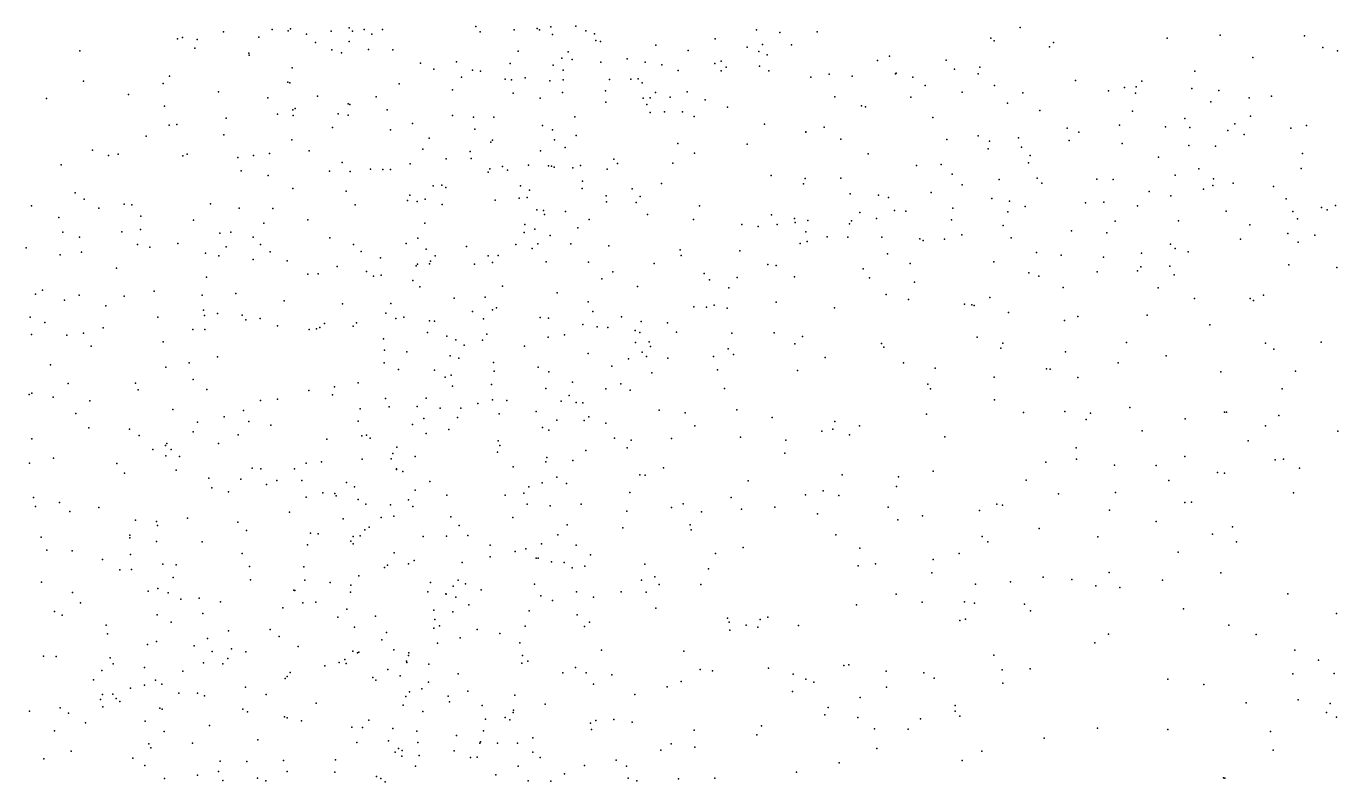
# Model space of a CAD drawing. Header units: metres. Extents: x -25 to 25, y -27.8 to 27.8.
# Drawn here: x -2.708 to -1.326, y -3.174 to -2.378 of the extents above; entities that cross this region are included whole.
import ezdxf

# ---------------------------------------------------------------- set-up
doc = ezdxf.new("R2010")
doc.units = ezdxf.units.M

msp = doc.modelspace()

# ---------------------------------------------------------------- linework, layer by layer
for p in [(-2.5436, -2.3896, 6.1001), (-2.5004, -2.3837, -1.3207), (-2.4631, -2.3894, -9.1684), (-2.449, -2.3813, 24.0018), (-2.4322, -2.3825, 6.4797), (-2.4299, -2.3805, 5.7035), (-2.4129, -2.3863, -10.1572), (-2.3868, -2.383, -10.7655), (-2.368, -2.3794, 5.5202), (-2.3643, -2.383, -1.3216), (-2.352, -2.3812, -10.9059), (-2.3439, -2.3862, -9.8936), (-2.3328, -2.3812, 23.9895), (-2.2343, -2.3782, -1.2999), (-2.23, -2.3836, 5.1341), (-2.1942, -2.3815, -22.4059), (-2.1699, -2.3803, 11.461), (-2.1673, -2.3816, 0.228), (-2.1554, -2.3784, 0.3258), (-2.1535, -2.3864, -1.1767), (-2.1292, -2.3778, -0.6897), (-2.1186, -2.3827, -0.8589), (-2.1093, -2.3858, -0.9575), (-1.9388, -2.3816, 3.7857), (-1.9141, -2.3844, 3.7028), (-1.8747, -2.3837, 10.8615), (-1.6917, -2.3902, 7.0939), (-1.6607, -2.379, 3.3518), (-1.5061, -2.3904, -26.766), (-1.4501, -2.3872, -11.5135), (-1.3612, -2.388, 3.1881), (-2.6516, -2.4038, 27.082), (-2.5489, -2.3909, 6.2538), (-2.5305, -2.401, 6.3219), (-2.528, -2.3916, 5.9813), (-2.4035, -2.3948, 5.6121), (-2.3861, -2.4026, -10.0055), (-2.3679, -2.3939, -10.8326), (-2.3476, -2.4024, -9.2109), (-2.3218, -2.4026, -23.99), (-2.1897, -2.404, 6.6846), (-2.1372, -2.4046, -0.3565), (-2.1081, -2.3927, 0.5694), (-2.1031, -2.3939, 4.8753), (-2.0446, -2.3978, 0.7317), (-2.0106, -2.4035, 10.9954), (-1.9824, -2.3909, 3.9258), (-1.9487, -2.3997, 10.9088), (-1.9361, -2.4045, 23.7922), (-1.9322, -2.3971, 4.5597), (-1.9019, -2.3973, 3.6279), (-1.6881, -2.3933, 10.7684), (-1.6298, -2.3994, 7.1501), (-1.6257, -2.395, -11.4655), (-1.3421, -2.4001, 11.7089), (-1.3264, -2.4037, 10.6839), (-2.4738, -2.4063, 26.9985), (-2.4732, -2.4082, 5.7737), (-2.376, -2.4059, 6.5585), (-2.2928, -2.4166, 26.9889), (-2.2548, -2.4153, -9.5972), (-2.1984, -2.4171, 5.0671), (-2.1437, -2.4115, -11.1688), (-2.1329, -2.4129, -0.6235), (-2.1029, -2.4156, 6.754), (-2.0749, -2.412, -11.227), (-2.0561, -2.4157, -26.5622), (-1.9826, -2.4171, 4.2351), (-1.976, -2.4146, 0.8711), (-1.9275, -2.4079, 4.4564), (-1.8112, -2.4138, 3.4605), (-1.7987, -2.4094, 27.0637), (-1.7388, -2.4135, 1.2526), (-1.4156, -2.4106, 10.6975), (-2.5573, -2.4303, -16.4249), (-2.4281, -2.4215, -16.8477), (-2.2786, -2.423, -9.6796), (-2.2497, -2.4315, -1.1893), (-2.2381, -2.4242, -9.5), (-2.2294, -2.4251, -11.058), (-2.1826, -2.4322, -0.0159), (-2.1528, -2.4188, -0.2171), (-2.1425, -2.424, 4.9482), (-2.0386, -2.4186, 11.6269), (-2.0214, -2.4246, 6.8078), (-1.976, -2.4248, -11.3019), (-1.9705, -2.4209, -23.1255), (-1.9355, -2.4197, 0.9404), (-1.9256, -2.4247, 27.0412), (-1.8814, -2.4315, 3.5323), (-1.8621, -2.4284, 1.0818), (-1.838, -2.4303, -11.3637), (-1.7923, -2.428, 1.1879), (-1.7917, -2.4271, 10.8587), (-1.774, -2.4313, 3.3701), (-1.73, -2.423, -11.4208), (-1.705, -2.4279, -26.6567), (-1.7034, -2.4208, 3.3102), (-1.4768, -2.4251, 1.5311), (-2.6478, -2.4357, 24.0174), (-2.5639, -2.438, -1.2627), (-2.4325, -2.4368, -1.2667), (-2.4306, -2.4374, -10.5039), (-2.3154, -2.4383, 5.2899), (-2.2592, -2.4449, -9.3832), (-2.2037, -2.4334, 23.9281), (-2.1967, -2.4343, 0.1227), (-2.1565, -2.4353, 27.0046), (-2.1424, -2.4342, 11.3431), (-2.0979, -2.4459, -22.8227), (-2.0937, -2.4339, 11.5075), (-2.0711, -2.4336, -20.3955), (-2.0633, -2.4331, 4.7929), (-2.0593, -2.4373, 27.0153), (-1.7609, -2.4403, 7.022), (-1.688, -2.4401, 1.3374), (-1.6027, -2.4351, 1.4302), (-1.5678, -2.4458, 3.1253), (-1.5511, -2.4425, 27.0494), (-1.5386, -2.4416, 11.7731), (-1.5325, -2.4355, 10.7528), (-1.4799, -2.4435, 3.0798), (-1.4515, -2.4456, 7.2784), (-2.6867, -2.4539, -1.2281), (-2.6006, -2.4497, 6.2198), (-2.5055, -2.4468, -9.172), (-2.4536, -2.4532, -10.166), (-2.4012, -2.4513, -10.6655), (-2.3688, -2.4595, 24.0084), (-2.3393, -2.452, -10.8731), (-2.1952, -2.4484, -21.1198), (-2.1667, -2.4536, 0.5039), (-2.1432, -2.4475, -0.4497), (-2.0973, -2.4579, 11.274), (-2.0581, -2.4537, 11.1278), (-2.0509, -2.4532, 3.9648), (-2.0452, -2.4477, 4.0368), (-2.0296, -2.4525, 0.8271), (-2.0119, -2.4469, 3.7648), (-1.9928, -2.4552, 3.6658), (-1.8561, -2.4522, 23.7346), (-1.7759, -2.4525, -19.9346), (-1.7219, -2.4474, 11.7778), (-1.6742, -2.4587, 7.102), (-1.6581, -2.448, 3.2213), (-1.5392, -2.4484, 7.2248), (-1.4599, -2.4574, 23.6374), (-1.4195, -2.4532, -17.0732), (-1.3961, -2.4515, 10.802), (-2.5626, -2.4621, 5.9595), (-2.4436, -2.4705, -10.0706), (-2.4274, -2.4659, -24.2247), (-2.4268, -2.4718, -10.4277), (-2.4247, -2.4644, 5.5718), (-2.3795, -2.47, -9.8552), (-2.3689, -2.4714, 5.4276), (-2.3673, -2.4604, 6.6181), (-2.3279, -2.4658, -9.7393), (-2.2592, -2.472, 5.1396), (-2.2368, -2.4736, -1.1112), (-2.2155, -2.4735, 0.3676), (-2.1302, -2.4733, 0.6485), (-2.0541, -2.4601, 3.8832), (-2.0508, -2.4685, 4.1673), (-2.0357, -2.4678, 4.2412), (-2.0165, -2.4679, 4.3252), (-2.0045, -2.473, 4.5638), (-1.9694, -2.4629, -21.5002), (-1.828, -2.4616, 11.7216), (-1.8239, -2.4628, 6.9715), (-1.64, -2.4664, 3.1554), (-1.5425, -2.4673, 1.5129), (-1.4183, -2.4725, 11.6408), (-2.5576, -2.482, 26.9935), (-2.5496, -2.4812, 5.8751), (-2.4976, -2.4748, 24.0273), (-2.3855, -2.4843, -1.2095), (-2.3242, -2.487, -1.1662), (-2.3013, -2.4801, 6.6783), (-2.2355, -2.4861, 0.2604), (-2.1641, -2.4822, -0.279), (-2.1536, -2.4869, -0.3782), (-1.9303, -2.4811, 6.8736), (-1.8674, -2.4841, 27.022), (-1.7528, -2.474, 3.2562), (-1.6113, -2.4851, 10.861), (-1.5563, -2.4821, 3.0191), (-1.5076, -2.4837, 11.6834), (-1.4872, -2.475, -21.039), (-1.4821, -2.4843, 2.9705), (-1.442, -2.4876, -11.507), (-1.4345, -2.4806, 1.5915), (-1.3756, -2.4852, 2.9568), (-1.3592, -2.4824, -11.5218), (-2.5818, -2.4935, 6.3828), (-2.5001, -2.4921, 5.7178), (-2.4285, -2.4976, -9.9493), (-2.2835, -2.4958, -10.9578), (-2.2185, -2.4998, -0.0517), (-2.2168, -2.4978, 0.4546), (-2.1514, -2.4975, -0.9327), (-2.1288, -2.493, -11.1534), (-1.8867, -2.4895, -11.3315), (-1.8866, -2.4891, 11.6481), (-1.8498, -2.4966, 10.9882), (-1.738, -2.4972, 11.7027), (-1.7051, -2.4931, 3.1558), (-1.6931, -2.4989, 10.9027), (-1.6626, -2.4955, -26.3604), (-1.6092, -2.4981, 1.4645), (-1.5991, -2.4895, 11.7013), (-1.4248, -2.4918, 10.8727), (-2.6382, -2.5085, 6.1878), (-2.6216, -2.5141, 6.0294), (-2.6115, -2.5125, -1.1953), (-2.5433, -2.5144, 6.4794), (-2.5386, -2.5126, 5.7824), (-2.4688, -2.5139, 26.963), (-2.4519, -2.5117, -9.1993), (-2.4101, -2.5089, 5.5008), (-2.2904, -2.5072, 26.956), (-2.2405, -2.5097, 0.0371), (-2.1663, -2.5089, 4.9646), (-2.1403, -2.5056, -21.8253), (-2.0215, -2.5015, 6.8285), (-2.0042, -2.5114, 11.1747), (-1.9487, -2.5022, 1.0051), (-1.8209, -2.5121, 3.2976), (-1.6947, -2.5069, 23.6542), (-1.6594, -2.5051, 3.0626), (-1.6505, -2.5139, -17.0609), (-1.5535, -2.5015, 2.924), (-1.4832, -2.5035, 2.877), (-1.4552, -2.504, -26.0168), (-1.3632, -2.5118, 2.8735), (-2.6714, -2.5239, 27.0556), (-2.4852, -2.5162, -1.1809), (-2.3753, -2.5215, -9.7763), (-2.3453, -2.5282, 5.308), (-2.3326, -2.5288, -9.6622), (-2.3244, -2.5288, -9.3205), (-2.3036, -2.5226, -10.8946), (-2.2657, -2.5174, -9.4433), (-2.2392, -2.517, 6.736), (-2.2196, -2.528, -0.124), (-2.2065, -2.5256, 5.0303), (-2.1789, -2.5241, -11.0755), (-2.1578, -2.5249, -0.8153), (-2.1546, -2.5251, -0.5258), (-2.152, -2.5262, -0.6927), (-2.1323, -2.5269, 4.078), (-2.1241, -2.5244, 3.9434), (-2.0962, -2.5284, -16.9868), (-2.089, -2.5178, -23.6172), (-2.0852, -2.5225, 4.2893), (-2.0268, -2.522, 11.3084), (-1.7701, -2.5244, -21.1743), (-1.744, -2.5236, 1.3357), (-1.6521, -2.5218, 2.993), (-1.5152, -2.5157, -11.4929), (-1.4726, -2.528, 26.9773), (-1.3647, -2.5276, 23.6301), (-2.4816, -2.5301, -10.2324), (-2.4534, -2.5352, 6.6039), (-2.3887, -2.5306, -10.6361), (-2.3669, -2.531, -10.7272), (-2.2214, -2.5315, -1.0151), (-2.2012, -2.5294, 0.55), (-2.122, -2.541, 4.2062), (-1.9232, -2.5352, 3.4241), (-1.8874, -2.5382, -26.2956), (-1.85, -2.538, 1.1995), (-1.7326, -2.5337, 7.0393), (-1.683, -2.5391, 26.9948), (-1.643, -2.5377, 10.9741), (-1.5802, -2.5388, 2.774), (-1.5627, -2.5393, 1.5413), (-1.4974, -2.5348, 7.2379), (-1.457, -2.5384, 2.7645), (-2.6565, -2.5533, 6.285), (-2.4271, -2.5488, -10.5231), (-2.3712, -2.5516, -1.1252), (-2.3039, -2.5559, 5.1847), (-2.2794, -2.5458, 23.9883), (-2.2701, -2.5452, 0.1025), (-2.266, -2.5478, 0.4011), (-2.1874, -2.546, -26.3095), (-2.1779, -2.5506, -0.3359), (-2.1224, -2.5486, 4.8423), (-2.0971, -2.5564, 6.8187), (-2.0697, -2.549, 4.6968), (-2.0387, -2.5435, -11.2212), (-1.8893, -2.5438, 3.348), (-1.84, -2.5543, 11.0865), (-1.8103, -2.5557, 26.9878), (-1.7548, -2.5529, -11.3889), (-1.7221, -2.5449, 2.9994), (-1.6382, -2.5431, 2.8175), (-1.525, -2.552, 10.9721), (-1.502, -2.5563, 2.6901), (-1.4677, -2.5496, -20.0368), (-1.4579, -2.5454, 23.6181), (-1.4364, -2.5432, 10.9979), (-1.394, -2.5468, 11.4738), (-2.7026, -2.567, 24.0337), (-2.6472, -2.5601, -24.5231), (-2.6318, -2.5695, 5.9768), (-2.605, -2.5654, 24.0453), (-2.5968, -2.5661, -1.145), (-2.5142, -2.5649, -9.1929), (-2.4838, -2.5696, -10.3238), (-2.4485, -2.5698, -9.8821), (-2.3615, -2.5661, 24.0293), (-2.3066, -2.5615, -1.073), (-2.2961, -2.5625, -9.4894), (-2.2878, -2.5601, 0.2269), (-2.27, -2.5657, -10.939), (-2.2139, -2.5611, -22.0633), (-2.1889, -2.5589, 0.6301), (-2.1804, -2.5583, 26.9567), (-2.0966, -2.5627, 3.681), (-2.0656, -2.5634, 3.6149), (-2.0613, -2.557, 4.4742), (-1.9986, -2.567, 23.7858), (-1.7995, -2.5581, 23.6771), (-1.7319, -2.5696, 11.0531), (-1.6908, -2.5593, 2.7651), (-1.6721, -2.5621, 7.0877), (-1.6557, -2.5678, 2.6913), (-1.5919, -2.5638, 26.9669), (-1.5728, -2.563, 7.1745), (-1.5372, -2.5669, 2.6192), (-1.3806, -2.5595, 2.7067), (-1.3435, -2.5686, 11.2911), (-1.3287, -2.5666, 11.1376), (-2.6739, -2.5793, 6.1741), (-2.5873, -2.578, 6.4773), (-2.5318, -2.5821, -16.9731), (-2.4114, -2.5819, 5.4529), (-2.1703, -2.5713, -0.4507), (-2.1632, -2.5719, 4.1265), (-2.162, -2.5761, 0.7053), (-2.1398, -2.5729, 23.8935), (-2.1149, -2.5815, 4.3429), (-2.0536, -2.576, 0.9221), (-2.0051, -2.5815, 6.8538), (-1.9229, -2.5765, 23.7257), (-1.8986, -2.5802, 1.1556), (-1.8845, -2.5826, 11.2735), (-1.8385, -2.5828, 11.173), (-1.8299, -2.5741, 11.5294), (-1.8123, -2.5804, 3.0319), (-1.7934, -2.572, 2.8847), (-1.7813, -2.5725, 2.7899), (-1.7333, -2.5818, 2.6559), (-1.6737, -2.5732, 1.4472), (-1.5607, -2.5831, 11.5494), (-1.4942, -2.5829, 11.4874), (-1.4439, -2.5726, 1.6345), (-1.3737, -2.573, 26.9009), (-1.3687, -2.5807, 2.5978), (-1.3372, -2.5713, 1.6893), (-2.6696, -2.5948, -26.2154), (-2.6074, -2.5945, 5.9102), (-2.5878, -2.5921, -16.7423), (-2.5042, -2.5959, -10.1387), (-2.4926, -2.5949, 6.595), (-2.4577, -2.5851, 5.5355), (-2.2883, -2.5854, 0.3095), (-2.1834, -2.595, 4.0265), (-2.1828, -2.5865, -0.8425), (-2.1721, -2.5916, -0.7118), (-2.1271, -2.5903, 0.7988), (-1.9542, -2.5866, -11.2828), (-1.9369, -2.5889, 26.9626), (-1.9169, -2.5867, 6.897), (-1.8981, -2.5846, 3.2716), (-1.8867, -2.5944, -11.3177), (-1.8407, -2.5859, 3.138), (-1.7223, -2.5976, 11.5248), (-1.6787, -2.5877, 2.5851), (-1.6068, -2.5933, 11.0936), (-1.5697, -2.5953, 2.547), (-1.4188, -2.5869, 11.1361), (-1.3787, -2.5961, 7.2847), (-1.3503, -2.598, -25.8367), (-2.7082, -2.6112, 27.045), (-2.652, -2.5999, 6.3434), (-2.5911, -2.6076, 26.9647), (-2.5779, -2.6107, 5.7981), (-2.5486, -2.6068, -1.1015), (-2.4974, -2.6103, 26.9213), (-2.469, -2.5999, -10.4006), (-2.4613, -2.6077, -9.2161), (-2.3884, -2.6006, -9.2431), (-2.3632, -2.6079, 5.3343), (-2.3077, -2.6065, -9.416), (-2.2957, -2.6012, 0.1475), (-2.2443, -2.6098, -0.172), (-2.1924, -2.6077, -11.0274), (-2.1751, -2.6118, -0.6101), (-2.1692, -2.6071, 4.9531), (-2.1562, -2.5983, 4.2355), (-2.1342, -2.607, 3.7303), (-2.0943, -2.6093, -11.151), (-1.8926, -2.6066, 2.8476), (-1.8854, -2.6045, 3.1937), (-1.8641, -2.5995, 2.9826), (-1.8423, -2.5999, 1.2561), (-1.8067, -2.6, 2.6954), (-1.7665, -2.6018, 11.1251), (-1.7632, -2.6036, 1.3627), (-1.7406, -2.6021, 7.0178), (-1.6704, -2.6008, 23.626), (-1.5025, -2.6075, 11.1954), (-1.4975, -2.6118, 11.2811), (-1.4288, -2.602, 2.5313), (-1.3678, -2.6052, -11.5085), (-2.6724, -2.6185, 6.0822), (-2.6499, -2.6158, -1.0851), (-2.5193, -2.6167, 5.6488), (-2.5052, -2.6195, -10.2618), (-2.469, -2.6236, -1.0666), (-2.4512, -2.6155, -10.4778), (-2.4333, -2.6251, 6.6722), (-2.3554, -2.6152, -23.9865), (-2.3349, -2.6219, -10.7713), (-2.2868, -2.6126, -10.872), (-2.2823, -2.6254, -0.9296), (-2.2774, -2.6196, 0.4866), (-2.2215, -2.6198, 23.9426), (-2.2109, -2.6192, -0.3378), (-2.0192, -2.6134, 0.9926), (-2.018, -2.6194, 3.4797), (-1.9561, -2.6144, -21.3047), (-1.8008, -2.6176, -11.3567), (-1.6435, -2.6162, 11.4121), (-1.6177, -2.6189, 11.2285), (-1.5731, -2.6212, -11.4614), (-1.5329, -2.6167, 11.3894), (-1.4839, -2.6155, 7.2146), (-2.613, -2.6326, -16.531), (-2.4113, -2.6389, -10.5746), (-2.4006, -2.6386, -9.7362), (-2.3805, -2.6308, -10.6684), (-2.3498, -2.6361, -9.3368), (-2.2974, -2.6301, 0.3789), (-2.2959, -2.6285, 0.0577), (-2.2832, -2.628, -0.0367), (-2.2357, -2.6284, -10.966), (-2.2169, -2.6268, 0.6484), (-2.1604, -2.6261, 6.8135), (-2.1156, -2.6262, 4.794), (-2.0902, -2.6364, 4.5337), (-2.0466, -2.6277, -19.9709), (-1.9939, -2.6382, 3.3688), (-1.9267, -2.6288, 3.0335), (-1.9181, -2.63, 3.1072), (-1.8264, -2.6335, 2.5678), (-1.7766, -2.6276, 11.3454), (-1.6887, -2.626, 11.2876), (-1.6517, -2.6374, 7.068), (-1.5797, -2.6365, 7.1324), (-1.5374, -2.6353, 2.4447), (-1.5337, -2.6312, 1.6203), (-1.503, -2.6304, -11.4827), (-1.3777, -2.6291, -20.8693), (-1.3273, -2.6321, 1.7296), (-2.5184, -2.642, -10.0799), (-2.3421, -2.6412, -0.9735), (-2.3341, -2.6401, -9.5471), (-2.3008, -2.6457, 24.0052), (-2.2936, -2.6524, 6.7539), (-2.2064, -2.6515, -0.4166), (-2.1015, -2.644, 3.6069), (-2.0641, -2.6519, 3.5347), (-1.9881, -2.645, 26.914), (-1.9678, -2.6533, 3.2462), (-1.9589, -2.6425, 2.7437), (-1.8985, -2.6419, 2.6582), (-1.8195, -2.6428, 26.917), (-1.7723, -2.6474, 2.504), (-1.6413, -2.641, 1.5187), (-1.6155, -2.653, 2.4412), (-1.5154, -2.6532, 23.5907), (-1.4985, -2.6398, 26.8824), (-2.6986, -2.6601, 6.2391), (-2.6912, -2.6559, -9.1481), (-2.668, -2.6664, 24.0488), (-2.6524, -2.6612, 6.4012), (-2.6051, -2.6621, -1.0509), (-2.5733, -2.6569, 6.5283), (-2.5228, -2.6612, -1.0318), (-2.4873, -2.6593, -9.9146), (-2.4365, -2.6671, 26.8749), (-2.2574, -2.6644, 0.5984), (-2.2245, -2.6633, 3.9719), (-2.1486, -2.6587, 4.8788), (-1.8021, -2.6603, 1.3451), (-1.7787, -2.6656, 6.9872), (-1.6927, -2.6636, -11.3991), (-1.477, -2.6646, 2.3866), (-1.4185, -2.6645, 26.8329), (-1.4149, -2.6667, 1.7025), (-1.4045, -2.6611, 7.2419), (-2.6242, -2.6723, 5.9021), (-2.5215, -2.6769, -9.2141), (-2.5067, -2.6805, 24.0597), (-2.3748, -2.6701, -9.651), (-2.3294, -2.6802, 26.8478), (-2.324, -2.67, 5.2327), (-2.2379, -2.6784, 5.0688), (-2.217, -2.6766, -26.1215), (-2.2126, -2.6743, 4.1972), (-2.1159, -2.6681, 4.4708), (-2.1112, -2.6784, -11.106), (-2.0048, -2.6734, 2.8932), (-1.9915, -2.6738, 3.0492), (-1.9834, -2.6717, 3.1247), (-1.9695, -2.6749, 2.6297), (-1.9178, -2.6683, -11.2855), (-1.8566, -2.6745, -26.027), (-1.7196, -2.6706, 1.4512), (-1.7118, -2.6714, 7.0203), (-1.7095, -2.672, 26.8875), (-1.6731, -2.6792, 2.4098), (-2.7039, -2.6844, 27.0026), (-2.6887, -2.69, 6.3054), (-2.5696, -2.6844, 26.9031), (-2.5202, -2.6826, -10.3001), (-2.4807, -2.6822, -10.4209), (-2.4767, -2.6871, 5.5377), (-2.4616, -2.6857, -10.4905), (-2.4434, -2.6933, -9.7785), (-2.3939, -2.691, 5.397), (-2.3638, -2.6939, -10.7176), (-2.3601, -2.6901, 5.3145), (-2.3187, -2.6857, 0.0937), (-2.3102, -2.6842, -0.8854), (-2.2834, -2.6883, -0.1456), (-2.278, -2.6886, 5.1305), (-2.2264, -2.686, -0.7096), (-2.1667, -2.6845, 4.9488), (-2.1578, -2.6852, 0.8044), (-2.1218, -2.6919, 4.5707), (-2.1066, -2.6945, 4.6875), (-2.0809, -2.684, -20.5198), (-2.0603, -2.6888, -22.9288), (-2.0326, -2.6902, 2.8087), (-1.614, -2.6877, 26.8607), (-1.6001, -2.6836, 2.3668), (-1.5269, -2.682, 7.1531), (-1.4611, -2.6922, 7.1909), (-2.7028, -2.7027, 6.1513), (-2.6655, -2.7031, 5.9714), (-2.6478, -2.701, -0.9932), (-2.6273, -2.6956, 6.4757), (-2.5328, -2.6972, -10.1524), (-2.5199, -2.6972, -10.0217), (-2.4099, -2.6971, -0.9619), (-2.4025, -2.6965, 6.7203), (-2.3987, -2.6952, -9.2927), (-2.3318, -2.7071, 0.2617), (-2.2855, -2.7005, -0.8134), (-2.2651, -2.7042, -0.2563), (-2.2556, -2.7083, 4.1069), (-2.2273, -2.7086, -0.4944), (-2.2229, -2.7022, 3.823), (-2.1581, -2.7055, -11.0385), (-2.1409, -2.7029, 26.8587), (-2.0955, -2.695, -21.5115), (-2.0665, -2.6982, 23.8141), (-2.0615, -2.7006, -11.1597), (-2.023, -2.7002, 2.7107), (-1.9648, -2.7013, 23.7314), (-1.92, -2.7007, 2.5178), (-1.8901, -2.7046, 23.6756), (-1.7062, -2.7052, -17.1709), (-2.6397, -2.7149, -9.184), (-2.5638, -2.7102, 5.7199), (-2.3306, -2.7192, 0.377), (-2.3071, -2.7208, -0.0789), (-2.2468, -2.7137, 6.793), (-2.1832, -2.715, 3.707), (-2.0662, -2.7108, 0.9846), (-2.0592, -2.7212, 3.3837), (-2.0518, -2.7101, 26.8611), (-2.0504, -2.7152, 2.9299), (-1.9687, -2.7178, -11.2416), (-1.8982, -2.7123, 6.9245), (-1.8069, -2.7119, 2.4143), (-1.8044, -2.7159, 26.8575), (-1.6813, -2.717, 2.3465), (-1.6792, -2.7116, 23.6005), (-1.6132, -2.7208, 1.5888), (-1.5489, -2.711, 1.6492), (-1.4022, -2.7116, -11.4901), (-1.3935, -2.7181, 26.7596), (-1.3438, -2.7107, 1.7935), (-2.6828, -2.7346, 6.3703), (-2.5366, -2.7325, -10.2443), (-2.5065, -2.726, -9.8818), (-2.3309, -2.7323, -9.4565), (-2.2615, -2.7249, 3.9404), (-2.2525, -2.7275, 4.1744), (-2.2157, -2.732, -17.1666), (-2.116, -2.7226, -20.9546), (-2.0912, -2.736, 3.4496), (-2.0735, -2.7283, 2.862), (-2.0547, -2.7256, 3.026), (-2.0322, -2.7275, 3.1751), (-1.9841, -2.7257, 2.5385), (-1.9631, -2.7236, 1.1352), (-1.8664, -2.7269, -11.3028), (-1.7837, -2.7323, 1.4081), (-1.5575, -2.7323, 2.2918), (-1.507, -2.725, -11.4701), (-2.5612, -2.7368, -0.9546), (-2.5322, -2.7501, -10.322), (-2.316, -2.7394, 0.5101), (-2.2781, -2.7401, 4.0292), (-2.2669, -2.7475, 0.6699), (-2.2603, -2.7455, -0.6704), (-2.2153, -2.7411, 4.3321), (-2.1686, -2.7368, 4.4246), (-2.1576, -2.7419, 3.6025), (-2.0489, -2.7429, 3.2505), (-1.9799, -2.7397, 6.8745), (-1.8956, -2.7404, 2.4397), (-1.7503, -2.7381, 2.3391), (-1.6881, -2.7475, 26.8216), (-1.6332, -2.7388, 7.0514), (-1.6291, -2.739, 2.3048), (-1.6001, -2.7477, -11.431), (-1.4493, -2.7417, 2.2767), (-1.3706, -2.7411, 2.2736), (-2.664, -2.754, 24.057), (-2.593, -2.7538, 5.7773), (-2.5903, -2.7609, -9.2129), (-2.5178, -2.7605, -24.4614), (-2.4105, -2.7616, -9.3252), (-2.3833, -2.7575, -10.6668), (-2.3586, -2.7533, 6.7604), (-2.2591, -2.7569, -0.5757), (-2.2179, -2.7552, 0.754), (-2.1606, -2.7593, 4.9324), (-2.1326, -2.7528, 0.9011), (-2.0976, -2.7599, 2.7154), (-2.0816, -2.7545, 6.8559), (-2.0717, -2.7611, 2.6146), (-1.9725, -2.7593, 2.4743), (-1.7583, -2.7548, 6.9787), (-1.7554, -2.7597, -11.3622), (-1.3847, -2.7598, 7.2068), (-2.7051, -2.7656, 6.0291), (-2.7023, -2.7643, 26.9701), (-2.6799, -2.7686, -0.9119), (-2.6411, -2.7725, 5.8855), (-2.4612, -2.7719, -0.8841), (-2.4435, -2.7705, -9.7246), (-2.3856, -2.766, -9.5984), (-2.3296, -2.7698, 24.0322), (-2.2869, -2.7695, -0.2872), (-2.2324, -2.7753, 3.7412), (-2.2169, -2.7715, 6.8223), (-2.2018, -2.7721, 5.0138), (-2.1447, -2.7728, 26.8016), (-2.1361, -2.7667, 4.5913), (-2.1286, -2.7743, 4.7984), (-2.1216, -2.7746, 2.9133), (-1.6878, -2.7715, 1.54), (-2.6559, -2.7859, -9.1891), (-2.5536, -2.7814, 6.5984), (-2.4996, -2.7893, -10.4455), (-2.4792, -2.7827, -9.2766), (-2.3562, -2.7809, 0.2164), (-2.3257, -2.7788, -0.7252), (-2.2963, -2.7783, 4.1045), (-2.2894, -2.7911, 3.8992), (-2.2719, -2.7801, -0.4032), (-2.2537, -2.7898, 5.1027), (-2.2502, -2.7801, -10.893), (-2.21, -2.786, 23.9263), (-2.1708, -2.7835, -10.9998), (-2.1155, -2.7892, 3.0454), (-2.0412, -2.7823, 2.5242), (-2.0137, -2.7851, -11.182), (-1.9595, -2.7818, 1.1766), (-1.9221, -2.79, 26.8024), (-1.7597, -2.7864, -20.9383), (-1.6574, -2.7848, 2.253), (-1.6138, -2.7835, 1.6209), (-1.5867, -2.7853, -25.8847), (-1.5454, -2.7796, 1.6922), (-1.487, -2.7914, 1.7514), (-1.4456, -2.7845, 23.5436), (-1.4436, -2.7844, 2.1977), (-1.3884, -2.7879, 1.8419), (-2.6421, -2.8008, -24.8077), (-2.5994, -2.8021, 6.5364), (-2.5324, -2.805, 5.6291), (-2.5277, -2.7948, -9.8987), (-2.4736, -2.7943, 26.7883), (-2.4505, -2.798, 5.4802), (-2.3583, -2.7938, 5.3183), (-2.3012, -2.7973, -0.6405), (-2.263, -2.8025, 4.2681), (-2.1641, -2.8006, -21.6944), (-2.1574, -2.8033, 4.5052), (-2.1492, -2.7928, 2.8019), (-2.1203, -2.7932, -11.0613), (-2.0975, -2.7959, 3.3388), (-2.0037, -2.7988, 23.7482), (-1.8697, -2.8045, 6.914), (-1.8581, -2.8023, 2.3365), (-1.8563, -2.7941, 23.6482), (-1.83, -2.7988, 1.3881), (-1.5912, -2.7921, 2.2232), (-1.5324, -2.8041, -20.8077), (-1.4025, -2.7986, -11.4741), (-1.3262, -2.8045, 2.0144), (-2.7024, -2.8123, 6.2999), (-2.5893, -2.8089, 24.075), (-2.5599, -2.8172, -10.0717), (-2.5056, -2.8175, 6.6491), (-2.4848, -2.8082, -21.2958), (-2.3915, -2.8129, -25.9284), (-2.3545, -2.8093, 0.3115), (-2.3496, -2.8085, -9.4382), (-2.3459, -2.8117, 0.4472), (-2.2868, -2.8067, -0.525), (-2.2109, -2.8147, -10.9493), (-2.0885, -2.8119, 3.2711), (-2.0709, -2.8138, 26.7743), (-2.0282, -2.8121, 6.8642), (-1.9554, -2.8108, 6.8808), (-1.9077, -2.8138, 1.2822), (-1.8406, -2.8082, -11.3013), (-1.7401, -2.8104, 26.7745), (-1.4206, -2.8146, 26.6845), (-2.6793, -2.8329, 5.9851), (-2.5747, -2.8236, 26.8174), (-2.5615, -2.8195, 5.7096), (-2.5612, -2.8302, -10.1673), (-2.5556, -2.8237, -0.8272), (-2.5466, -2.8312, -10.3238), (-2.3219, -2.8278, 0.5471), (-2.3178, -2.8213, 26.7186), (-2.2982, -2.8309, -0.4528), (-2.2115, -2.8265, 3.6544), (-2.209, -2.8194, 4.3977), (-2.1598, -2.8321, 4.9664), (-2.1185, -2.8246, 4.703), (-2.0751, -2.822, -25.9491), (-1.9088, -2.8274, -17.2915), (-1.6019, -2.822, 26.7401), (-1.4874, -2.8309, 2.1383), (-2.7049, -2.838, -9.1722), (-2.6126, -2.8383, -25.8605), (-2.5503, -2.8454, -9.9977), (-2.4703, -2.8433, -0.75), (-2.4609, -2.8442, -9.3145), (-2.4254, -2.8439, -9.6559), (-2.4132, -2.838, -10.63), (-2.3972, -2.8368, -0.7328), (-2.3542, -2.8338, 0.1093), (-2.3235, -2.8335, -0.1765), (-2.3182, -2.8448, -21.1539), (-2.3179, -2.844, 5.2626), (-2.3115, -2.8468, 4.0585), (-2.1951, -2.8418, 5.0376), (-2.1608, -2.8365, 3.5244), (-2.1324, -2.8352, 0.9338), (-2.0368, -2.843, 1.0883), (-1.7525, -2.8465, -11.3475), (-1.6337, -2.8372, 23.5673), (-1.6016, -2.834, 7.0243), (-1.5614, -2.8402, 1.7369), (-1.5175, -2.8406, 1.814), (-1.3923, -2.8345, 2.0884), (-1.3833, -2.834, 1.981), (-1.3666, -2.8435, 7.1487), (-2.6045, -2.8487, 5.8278), (-2.5158, -2.8539, 24.0859), (-2.4822, -2.8548, 26.722), (-2.4549, -2.8605, -10.5716), (-2.444, -2.8563, 6.6966), (-2.4178, -2.8565, -17.345), (-2.3707, -2.8585, -9.4952), (-2.2829, -2.8574, 5.1926), (-2.1647, -2.8587, 3.0521), (-2.149, -2.853, 4.5801), (-2.1389, -2.8596, 4.8498), (-2.0616, -2.8502, 23.7961), (-2.056, -2.8507, 2.4627), (-1.9476, -2.8568, -11.2177), (-1.8485, -2.8502, -25.9052), (-1.7889, -2.8526, 1.4719), (-1.6544, -2.8561, -11.3747), (-1.5041, -2.8564, 2.0753), (-1.4529, -2.8478, 1.8926), (-1.4456, -2.8487, 7.0937), (-2.7005, -2.8742, 6.1357), (-2.5128, -2.8639, -10.4539), (-2.4949, -2.8682, 5.5679), (-2.4133, -2.8739, -9.3658), (-2.3955, -2.8692, 5.4111), (-2.3831, -2.8699, -10.6948), (-2.3816, -2.8726, 6.7417), (-2.3624, -2.863, -0.6198), (-2.2985, -2.8664, 3.8599), (-2.2649, -2.8719, 3.7514), (-2.2037, -2.8717, 0.8111), (-2.184, -2.8698, 23.9065), (-2.1785, -2.863, 2.6685), (-2.0723, -2.8691, -11.1019), (-1.9655, -2.8743, 2.3268), (-1.8871, -2.8716, 1.3436), (-1.8685, -2.8673, -11.2727), (-1.8519, -2.8722, 1.4042), (-1.7912, -2.8627, 2.2396), (-1.6204, -2.8703, 1.676), (-1.5603, -2.869, -11.4131), (-1.3728, -2.8692, 23.5391), (-2.6983, -2.8837, 6.2743), (-2.6733, -2.8796, 6.3661), (-2.6316, -2.8848, 5.9013), (-2.3585, -2.8762, 0.3466), (-2.3505, -2.8812, -0.0142), (-2.3243, -2.8818, -10.7847), (-2.3054, -2.8766, 6.7784), (-2.301, -2.8838, 0.6541), (-2.1803, -2.8812, -10.978), (-2.1561, -2.8831, 6.8358), (-2.1234, -2.8812, 2.5152), (-2.0281, -2.8847, 2.3807), (-2.0159, -2.881, -20.0077), (-1.9545, -2.8864, 6.8732), (-1.9193, -2.8845, 23.6811), (-1.7999, -2.8846, -11.3117), (-1.7038, -2.8879, 23.5878), (-1.6853, -2.8812, 2.1687), (-1.6796, -2.8822, -17.3311), (-1.5669, -2.8876, 2.0418), (-1.4873, -2.8795, 2.0046), (-1.4805, -2.8791, 26.667), (-2.6621, -2.8889, -0.7586), (-2.593, -2.8983, 6.5179), (-2.5708, -2.8995, -10.0818), (-2.5381, -2.896, 6.5904), (-2.4851, -2.9001, -9.7686), (-2.4307, -2.8897, 5.4737), (-2.3744, -2.8968, 24.0635), (-2.3342, -2.8954, -0.2107), (-2.3209, -2.8939, 0.5814), (-2.2609, -2.8946, -10.863), (-2.1956, -2.8954, 4.4487), (-2.0754, -2.8886, 6.8508), (-1.9966, -2.8895, 23.7436), (-1.8744, -2.8915, 2.2589), (-1.7898, -2.8978, 6.9192), (-1.7639, -2.8934, 1.5262), (-1.5176, -2.8996, 1.9284), (-2.6925, -2.916, -9.1872), (-2.599, -2.9138, -0.7358), (-2.57, -2.9039, -10.1636), (-2.476, -2.909, -0.6613), (-2.4085, -2.9118, 26.6369), (-2.4005, -2.9124, -0.5875), (-2.3637, -2.9153, 5.3611), (-2.3563, -2.9148, -0.3708), (-2.3514, -2.9083, -0.1039), (-2.347, -2.9055, -0.2924), (-2.2899, -2.9155, 4.2547), (-2.2653, -2.9151, 26.6256), (-2.252, -2.9037, 0.7399), (-2.2429, -2.9143, 2.7908), (-2.148, -2.9134, 26.6582), (-2.1382, -2.9031, 3.2649), (-2.0795, -2.9061, 1.0445), (-2.0085, -2.9032, 1.1477), (-2.0077, -2.9082, -11.1489), (-1.8552, -2.9136, 6.8925), (-1.701, -2.9152, -11.3504), (-1.641, -2.9069, -20.1059), (-1.579, -2.9157, 23.5538), (-1.4582, -2.9128, 23.5332), (-1.4371, -2.9052, -11.4358), (-2.6866, -2.9297, 6.087), (-2.599, -2.9168, -9.2297), (-2.5711, -2.9206, 24.1091), (-2.5228, -2.9209, 26.6591), (-2.4119, -2.924, -10.6557), (-2.3662, -2.9204, -0.5135), (-2.3637, -2.9231, 0.1249), (-2.2192, -2.9244, 2.6474), (-2.1818, -2.9284, 0.8571), (-2.1651, -2.9232, 3.1748), (-2.1286, -2.9243, 4.9228), (-1.9526, -2.9268, -11.1918), (-1.8299, -2.9276, 2.2017), (-1.6949, -2.9211, 2.1049), (-1.4329, -2.9208, 7.0553), (-2.6597, -2.9304, 5.9755), (-2.6279, -2.9396, -25.2977), (-2.5985, -2.9344, 26.7227), (-2.4808, -2.9332, 6.6535), (-2.3206, -2.9325, 3.9703), (-2.2993, -2.9405, 3.8177), (-2.2489, -2.9428, 2.9132), (-2.2194, -2.9369, 5.1218), (-2.193, -2.9313, 3.1037), (-2.171, -2.9382, 2.5116), (-2.1686, -2.9382, 3.4679), (-2.1547, -2.942, -23.6427), (-2.1413, -2.9426, -11.0158), (-2.1137, -2.9345, 23.8451), (-1.982, -2.9334, -23.0719), (-1.7525, -2.9397, 2.1402), (-1.725, -2.9332, 6.933), (-1.4944, -2.932, 7.0214), (-2.6094, -2.9504, -25.0243), (-2.5972, -2.9501, 5.8337), (-2.5644, -2.9445, -10.0117), (-2.5503, -2.9451, 5.7139), (-2.4728, -2.947, -9.3426), (-2.4157, -2.9472, 26.5593), (-2.3576, -2.9567, 0.4493), (-2.3308, -2.948, 26.5302), (-2.3274, -2.9456, 4.0416), (-2.3055, -2.9441, -10.8149), (-2.1331, -2.9484, 0.9558), (-2.1195, -2.9466, 4.6923), (-2.0562, -2.9445, 26.6443), (-1.9894, -2.9495, -17.4512), (-1.8314, -2.9463, 26.669), (-1.8132, -2.944, 1.4958), (-1.7539, -2.9536, 1.5867), (-1.5671, -2.9533, 6.9736), (-1.4495, -2.9535, 26.6071), (-2.6922, -2.9636, 6.1814), (-2.5695, -2.9701, -0.6499), (-2.5533, -2.9584, -9.9293), (-2.4719, -2.9611, -24.3422), (-2.4147, -2.9612, -9.5604), (-2.3878, -2.9639, -10.7084), (-2.3663, -2.9667, 0.34), (-2.2822, -2.9638, 4.3165), (-2.2582, -2.9677, -20.3755), (-2.253, -2.9613, 2.9846), (-2.2455, -2.9651, -22.1993), (-2.1725, -2.9654, 3.2584), (-2.0598, -2.9615, 6.8496), (-2.046, -2.9579, 23.7873), (-2.0413, -2.966, 1.1226), (-1.9974, -2.9659, 2.2749), (-1.708, -2.9654, 26.655), (-1.6711, -2.9631, 1.7152), (-1.6366, -2.958, 1.9911), (-1.6065, -2.9605, 1.9071), (-1.581, -2.9672, -11.3738), (-1.5559, -2.969, 26.6202), (-1.5109, -2.9613, -11.4002), (-2.6594, -2.9742, 6.3509), (-2.6509, -2.9851, -0.6499), (-2.5796, -2.973, -10.1151), (-2.5585, -2.9748, -10.3568), (-2.5453, -2.9814, 26.5648), (-2.526, -2.9803, -9.8239), (-2.5035, -2.9842, -10.5382), (-2.4263, -2.9719, -9.3913), (-2.4251, -2.9723, 5.4848), (-2.403, -2.9846, 6.7109), (-2.3665, -2.9738, -0.2993), (-2.285, -2.9737, 2.8125), (-2.2661, -2.9758, 5.2175), (-2.2657, -2.976, 2.6858), (-2.2554, -2.9793, -20.9402), (-2.2289, -2.9714, 0.7919), (-2.166, -2.9778, 6.8285), (-2.1537, -2.9826, 5.0252), (-2.1285, -2.9736, 2.4043), (-2.1103, -2.9793, 4.7783), (-2.0813, -2.9737, 1.0649), (-2.0551, -2.9739, 2.3214), (-1.7916, -2.9761, -11.2947), (-1.7642, -2.9846, 6.9046), (-1.7196, -2.9841, 23.5948), (-1.3787, -2.9759, 23.5313), (-2.6785, -2.9942, 6.2593), (-2.6702, -2.9982, 6.099), (-2.5702, -2.9979, -17.4835), (-2.522, -2.9965, -24.5573), (-2.4377, -2.9906, -0.4761), (-2.4167, -2.9853, 24.0941), (-2.3704, -2.992, 0.2487), (-2.2788, -2.9931, 3.7278), (-2.2588, -2.9947, 2.6138), (-2.2418, -2.9874, 3.6148), (-2.1784, -2.9937, 5.0929), (-2.1277, -2.9977, 26.5568), (-2.0446, -2.991, -11.0905), (-1.8333, -2.9873, 6.8863), (-1.709, -2.9857, -11.3344), (-1.6562, -2.9865, -25.8102), (-1.65, -2.9938, -20.8017), (-1.4888, -2.9916, -17.3173), (-1.3277, -2.9965, 26.5279), (-2.6239, -3.0088, 6.407), (-2.5556, -3.0055, -0.5741), (-2.38, -3.0003, 5.4275), (-2.3623, -3.0108, -0.0626), (-2.3401, -2.9992, 0.5316), (-2.2786, -3.012, -10.8507), (-2.2778, -3.0027, 0.7064), (-2.2726, -3.0095, -17.5863), (-2.1823, -3.0098, 23.9242), (-2.1199, -3.0103, -11.018), (-2.1145, -3.0056, -21.3223), (-1.9694, -3.0014, 26.6021), (-1.9674, -3.0057, 23.7252), (-1.9497, -3.0088, -23.4004), (-1.9374, -3.0108, 1.3131), (-1.935, -3.0026, -11.1805), (-1.9267, -3.0004, 2.2012), (-1.8943, -3.0092, 1.3929), (-1.7245, -3.0039, 2.0389), (-1.7184, -3.0025, 1.6803), (-1.441, -3.0086, -20.1582), (-2.6224, -3.018, -9.2317), (-2.5708, -3.0259, 5.8136), (-2.5171, -3.0228, -9.3211), (-2.4951, -3.0148, 6.5916), (-2.4511, -3.0133, 5.5537), (-2.4416, -3.0206, 26.4029), (-2.3335, -3.0242, 26.3746), (-2.3286, -3.0165, 4.0206), (-2.251, -3.0221, 24.0001), (-2.233, -3.0134, 4.4025), (-2.2093, -3.0174, 3.1855), (-1.9667, -3.0139, 1.2478), (-1.5677, -3.0182, 6.9346), (-1.4121, -3.0187, 26.5598), (-2.5805, -3.0292, -10.1909), (-2.5313, -3.0304, 26.4009), (-2.5124, -3.0364, 5.6873), (-2.4918, -3.0337, 26.3024), (-2.4767, -3.0368, 5.6162), (-2.4217, -3.0311, -9.5242), (-2.3642, -3.0363, 0.3263), (-2.3593, -3.0378, 0.4086), (-2.3578, -3.0372, -10.7591), (-2.3209, -3.0348, 0.5985), (-2.305, -3.0379, 4.2132), (-2.275, -3.0278, 5.2745), (-2.188, -3.0274, 3.4634), (-2.102, -3.0351, 4.8698), (-2.0151, -3.0361, 1.182), (-1.5822, -3.0275, 23.5534), (-1.3713, -3.0352, -11.3979), (-2.6899, -3.0415, 26.7062), (-2.6768, -3.0418, -0.5822), (-2.6197, -3.043, 5.9829), (-2.6166, -3.0493, 26.5757), (-2.5837, -3.0535, -10.0924), (-2.5213, -3.0484, -21.1852), (-2.5009, -3.0493, -9.7566), (-2.4959, -3.044, -0.4696), (-2.3937, -3.0516, 5.5005), (-2.3786, -3.0482, -0.2332), (-2.3725, -3.0448, -25.5887), (-2.3711, -3.049, 0.1347), (-2.3074, -3.0468, 24.0738), (-2.3071, -3.0482, 3.8332), (-2.3054, -3.0407, -23.8381), (-2.2839, -3.0498, 3.0139), (-2.1861, -3.0488, 26.4688), (-2.1852, -3.0407, 2.4477), (-2.1795, -3.0468, 5.1515), (-2.1293, -3.0534, 2.357), (-1.926, -3.0542, 6.85), (-1.8467, -3.0512, -11.2296), (-1.8414, -3.0504, -20.09), (-1.6885, -3.0405, 1.7935), (-1.3464, -3.0457, 6.9674), (-2.6373, -3.0662, 6.1675), (-2.6284, -3.0566, -19.9286), (-2.5719, -3.0668, 6.4559), (-2.5432, -3.0573, -9.8572), (-2.4353, -3.065, 26.2348), (-2.4332, -3.0629, 6.6276), (-2.4302, -3.0586, -0.3665), (-2.3431, -3.064, 26.2997), (-2.3398, -3.0667, 0.4962), (-2.3271, -3.0556, 4.0796), (-2.3141, -3.062, 2.7903), (-2.2531, -3.06, 2.544), (-2.1427, -3.0589, 0.9326), (-2.1181, -3.0589, 6.814), (-2.0911, -3.0612, 4.7621), (-1.998, -3.0556, 2.2287), (-1.985, -3.0569, -11.1332), (-1.9001, -3.0604, 23.6818), (-1.8866, -3.0655, 1.4396), (-1.8022, -3.0573, 23.6394), (-1.7625, -3.0588, 6.8693), (-1.7515, -3.0647, 2.012), (-1.68, -3.0558, 1.8985), (-1.6502, -3.0549, -11.3324), (-1.5054, -3.0655, 26.5755), (-1.3737, -3.0599, 23.5178), (-1.3299, -3.0598, 15.4273), (-2.6277, -3.0817, 26.1325), (-2.6169, -3.0814, 25.9016), (-2.5983, -3.075, 6.3694), (-2.5836, -3.0721, -9.2688), (-2.5652, -3.0708, 26.0012), (-2.5474, -3.0805, -10.4454), (-2.5279, -3.0805, 5.7647), (-2.4771, -3.074, -10.5941), (-2.4554, -3.0816, -9.3892), (-2.3042, -3.0791, 6.7238), (-2.2915, -3.0758, 5.3439), (-2.2843, -3.0689, 3.754), (-2.2427, -3.0784, -19.9459), (-2.1103, -3.0709, 0.9969), (-2.067, -3.0817, 4.9498), (-2.0327, -3.0736, 23.7958), (-2.018, -3.0682, -17.6915), (-1.9006, -3.0786, 26.5787), (-1.8783, -3.0687, 2.139), (-1.8018, -3.0742, 26.5973), (-1.6791, -3.0699, 6.8737), (-1.4673, -3.0713, -11.3675), (-2.6299, -3.0869, 6.2373), (-2.6275, -3.0947, 26.2415), (-2.6133, -3.086, 6.0465), (-2.6095, -3.0893, -0.5284), (-2.5202, -3.0832, 6.5068), (-2.4027, -3.091, -10.7066), (-2.3111, -3.0929, 2.7105), (-2.3082, -3.0838, 2.8878), (-2.2637, -3.0837, -10.8659), (-2.2621, -3.0894, 3.1042), (-2.2278, -3.0933, 6.7569), (-2.1932, -3.0826, -10.9508), (-2.1615, -3.0918, 23.9306), (-1.8633, -3.0956, -25.7676), (-1.8295, -3.0849, 1.5644), (-1.7293, -3.0932, 1.7458), (-1.4226, -3.0906, 6.8982), (-1.3681, -3.0875, 15.537), (-1.3342, -3.0913, 15.8477), (-2.7047, -3.0995, 25.8797), (-2.6726, -3.0957, 25.967), (-2.6636, -3.1016, -9.21), (-2.5674, -3.096, -10.3664), (-2.5651, -3.0971, -9.9606), (-2.4798, -3.0974, 26.0175), (-2.475, -3.0999, -9.6602), (-2.4361, -3.1052, 5.6153), (-2.4333, -3.1062, 24.1545), (-2.418, -3.1095, -9.451), (-2.3472, -3.1089, 0.4398), (-2.2904, -3.0996, 2.5941), (-2.2241, -3.1079, 2.4659), (-2.2034, -3.1061, 3.3409), (-2.1987, -3.1085, -21.819), (-2.1952, -3.1006, -22.6579), (-2.1949, -3.0984, 3.4131), (-2.1081, -3.1091, 4.6614), (-2.089, -3.1081, -11.0338), (-1.8667, -3.1031, 1.4977), (-1.832, -3.1061, 2.0571), (-1.7659, -3.1075, -17.5859), (-1.7294, -3.0994, 23.62), (-1.7245, -3.1045, 1.8574), (-1.3382, -3.1008, -11.3751), (-1.3275, -3.1055, 26.4921), (-2.6783, -3.1199, 26.5153), (-2.6458, -3.1116, 26.3928), (-2.5828, -3.1099, -10.2622), (-2.5629, -3.1209, 5.9152), (-2.515, -3.1143, -9.3335), (-2.365, -3.1162, 0.1804), (-2.3538, -3.1167, -10.7721), (-2.3219, -3.1177, 26.2239), (-2.2967, -3.1204, 0.6392), (-2.2262, -3.1199, 5.2814), (-2.1137, -3.1121, 5.1048), (-2.1127, -3.1188, 26.4521), (-2.0698, -3.111, 4.86), (-2.0043, -3.1192, 1.2205), (-1.9333, -3.1149, 2.154), (-1.8145, -3.1179, -11.2315), (-1.7788, -3.1182, 1.6807), (-1.5794, -3.1172, 26.5681), (-1.5053, -3.1186, 6.8682), (-1.3972, -3.1209, 15.6965), (-2.5789, -3.1336, 5.9824), (-2.5331, -3.133, -10.5207), (-2.464, -3.1294, -9.5846), (-2.3599, -3.1322, 6.6548), (-2.3264, -3.1307, -20.6827), (-2.2956, -3.1325, 4.1941), (-2.2548, -3.1249, 3.1732), (-2.2304, -3.133, 3.5249), (-2.2296, -3.1318, 3.2763), (-2.2116, -3.1329, 0.7849), (-2.1904, -3.1329, 2.399), (-2.1744, -3.1275, 4.4798), (-2.0287, -3.1338, 26.496), (-1.9383, -3.1243, 6.8298), (-1.6356, -3.1276, -11.3152), (-2.6896, -3.1494, 24.2303), (-2.6607, -3.1413, 25.6869), (-2.5958, -3.149, 6.2005), (-2.5769, -3.138, 24.2316), (-2.3823, -3.1505, -0.1133), (-2.3196, -3.1426, 24.1329), (-2.316, -3.1386, 0.5537), (-2.3123, -3.1466, 4.1035), (-2.3121, -3.1408, 3.981), (-2.2943, -3.1459, 5.4118), (-2.2572, -3.141, 3.6743), (-2.2402, -3.148, 4.3525), (-2.2331, -3.1477, 24.028), (-2.1744, -3.1424, 6.7627), (-2.1667, -3.148, 5.2278), (-2.0866, -3.1508, 2.2765), (-2.0395, -3.1404, 1.1571), (-2.0036, -3.1374, 2.199), (-1.8118, -3.1386, 23.6595), (-1.7011, -3.1413, -11.2884), (-1.3941, -3.1403, 15.4699), (-2.5834, -3.1565, 6.0654), (-2.5056, -3.1628, 25.8079), (-2.5038, -3.152, -9.7284), (-2.4758, -3.1524, 25.905), (-2.4371, -3.1513, -0.2381), (-2.4331, -3.1629, -10.6762), (-2.3829, -3.1637, 5.5775), (-2.2981, -3.1572, 3.8433), (-2.1897, -3.1574, -17.8102), (-2.1198, -3.1565, 0.9802), (-2.0756, -3.1573, 1.0901), (-1.8964, -3.1636, -23.1903), (-1.8517, -3.1539, 1.5645), (-1.7219, -3.1512, 6.8432), (-2.5626, -3.1702, -9.9241), (-2.5279, -3.1669, 5.8653), (-2.5009, -3.1724, 5.791), (-2.4645, -3.1698, 6.5183), (-2.4557, -3.1726, 5.7128), (-2.339, -3.1683, 2.8287), (-2.3344, -3.1701, 2.7288), (-2.3301, -3.1737, 2.9421), (-2.2132, -3.1664, 3.3962), (-2.1794, -3.1726, 0.8339), (-2.1554, -3.1729, 2.3339), (-2.141, -3.1655, 26.3746), (-2.0738, -3.1698, 5.091), (-2.0649, -3.1727, 4.7384), (-2.021, -3.1705, 4.9255), (-1.9825, -3.1698, -11.1151), (-1.4466, -3.1697, 26.5294), (-1.4451, -3.17, 23.5265)]:
    msp.add_point(p)

doc.saveas('drawing.dxf')
